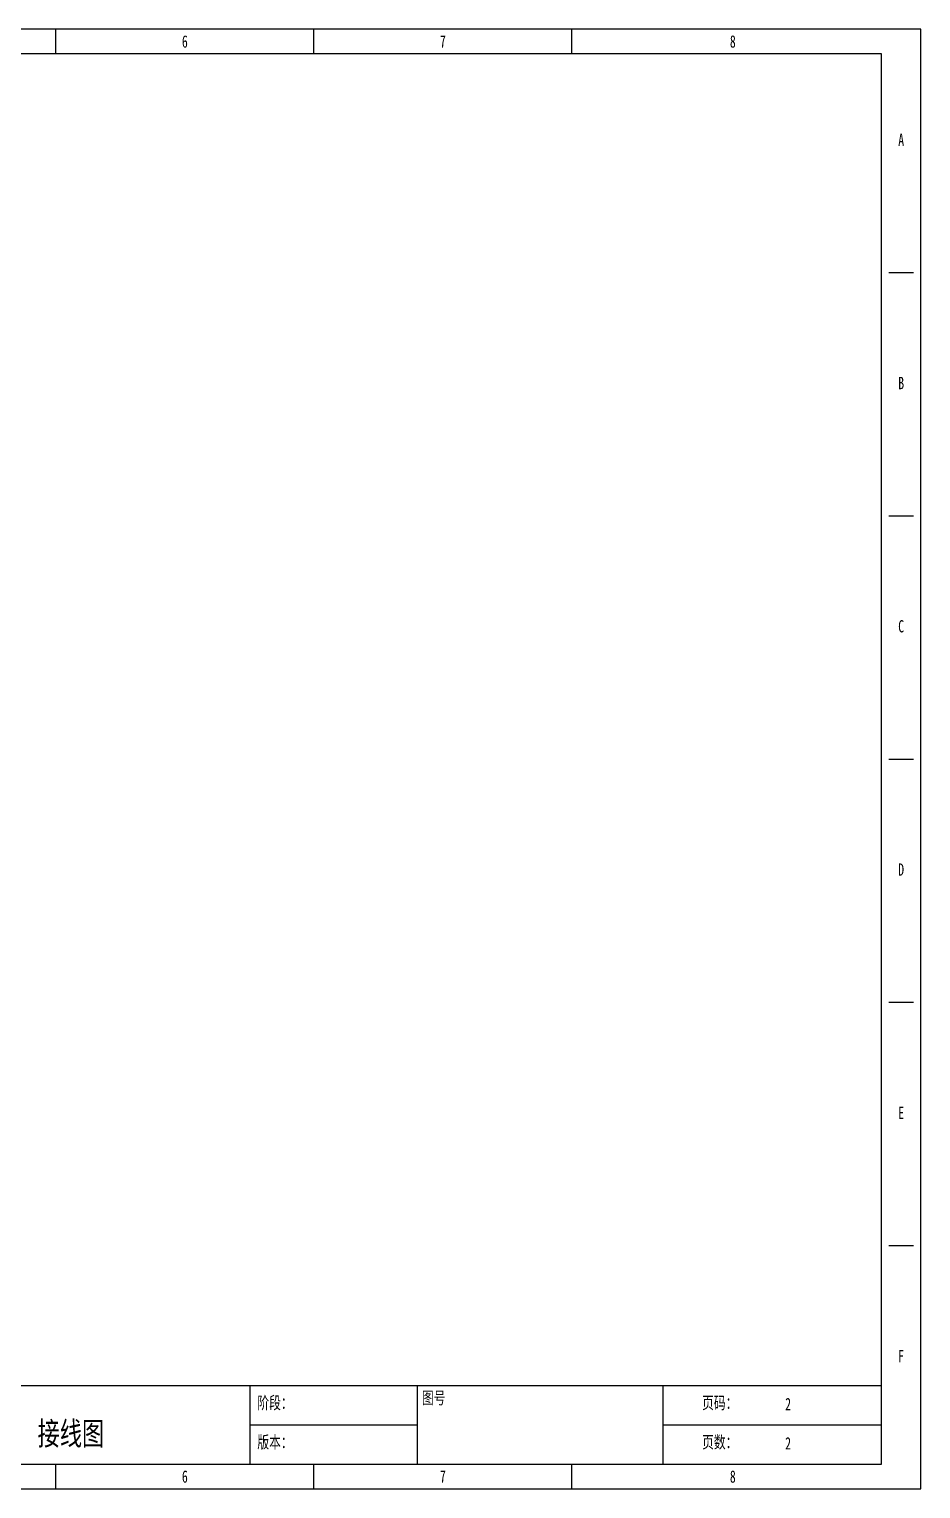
# Model space of a CAD drawing. Header units: millimetres. Extents: x 401220 to 2750366, y -101310 to 943175.
# Drawn here: x 1286801 to 1313543, y 442864 to 486641 of the extents above; entities that cross this region are included whole.
import ezdxf
from ezdxf.enums import TextEntityAlignment as Align

# ---------------------------------------------------------------- set-up
doc = ezdxf.new("R2010")
doc.units = ezdxf.units.MM
doc.styles.add('IDQSTYLE', font='NSimSun.ttf', dxfattribs={"width": 0.7})

msp = doc.modelspace()

# ---------------------------------------------------------------- linework, layer by layer
at = {"ltscale": 4}
for p, q in [((1287601.1, 485903.8), (1287601.1, 486640.8)), ((1295339.4, 485903.8), (1295339.4, 486640.8)), ((1303077.7, 485903.8), (1303077.7, 486640.8)), ((1312584.8, 479344.7), (1313321.7, 479344.7)), ((1312584.8, 472048.6), (1313321.7, 472048.6)), ((1312584.8, 464752.5), (1313321.7, 464752.5)), ((1312584.8, 457456.4), (1313321.7, 457456.4)), ((1312584.8, 450160.3), (1313321.7, 450160.3)), ((1251783.9, 445959.5), (1312363.7, 445959.5)), ((1293423.3, 445959.5), (1293423.3, 443601.2)), ((1298434.7, 445959.5), (1298434.7, 443601.2)), ((1305804.5, 445959.5), (1305804.5, 443601.2)), ((1293423.3, 444780.3), (1298434.7, 444780.3)), ((1305804.5, 444780.3), (1312363.7, 444780.3)), ((1287601.1, 442864.2), (1287601.1, 443601.2)), ((1295339.4, 442864.2), (1295339.4, 443601.2)), ((1303077.7, 442864.2), (1303077.7, 443601.2))]:
    msp.add_line(p, q, dxfattribs=at)
for points in [[(1248909.7, 442864.2), (1313542.8, 442864.2), (1313542.8, 486640.8), (1248909.7, 486640.8)], [(1251783.9, 443601.2), (1312363.7, 443601.2), (1312363.7, 485903.8), (1251783.9, 485903.8)]]:
    msp.add_lwpolyline(points, close=True, dxfattribs=at)

# ---------------------------------------------------------------- texts
at = {"style": 'IDQSTYLE', "width": 0.7}
for s, p in [('6', (1291470.3, 485977.5)), ('7', (1299208.6, 485977.5)), ('8', (1307904.9, 485977.5)), ('A', (1312953.3, 483029.6)), ('B', (1312953.3, 475733.5)), ('C', (1312953.3, 468437.4)), ('D', (1312953.3, 461141.3)), ('E', (1312953.3, 453845.2)), ('F', (1312953.3, 446549.1)), ('6', (1291470.3, 442937.9)), ('7', (1299208.6, 442937.9)), ('8', (1307904.9, 442937.9))]:
    msp.add_text(s, height=369.2, dxfattribs=at).set_placement(p, align=Align.BOTTOM_CENTER)
for s, p in [('阶段：', (1293644.4, 445148.8)), ('图号', (1298582.1, 445296.2)), ('页码：', (1306983.7, 445148.8)), ('版本：', (1293644.4, 443969.7)), ('页数：', (1306983.7, 443969.7))]:
    msp.add_text(s, height=369.23, dxfattribs=at).set_placement(p, align=Align.BOTTOM_LEFT)
for s, height, p in [('2', 369.2, (1309563.1, 445222.5)), ('接线图', 697.84, (1288052.8, 444174.7)), ('2', 369.2, (1309563.1, 444043.4))]:
    msp.add_text(s, height=height, dxfattribs=at).set_placement(p, align=Align.CENTER)

doc.saveas('drawing.dxf')
